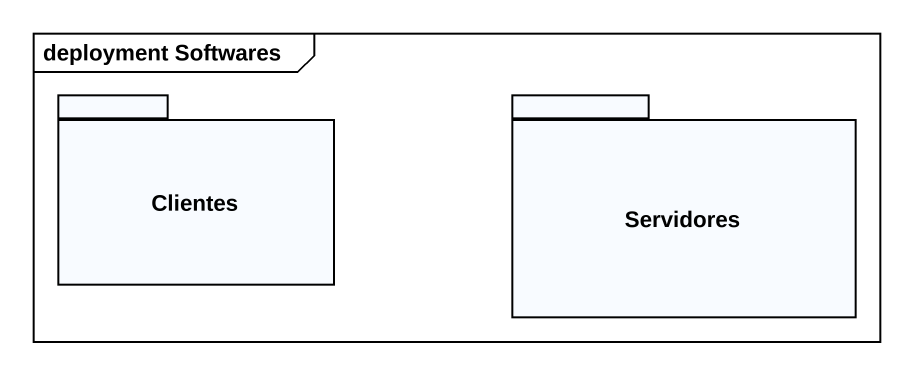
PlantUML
@startuml
mainframe deployment Softwares
package Clientes {
}
package Servidores {
}
@enduml
